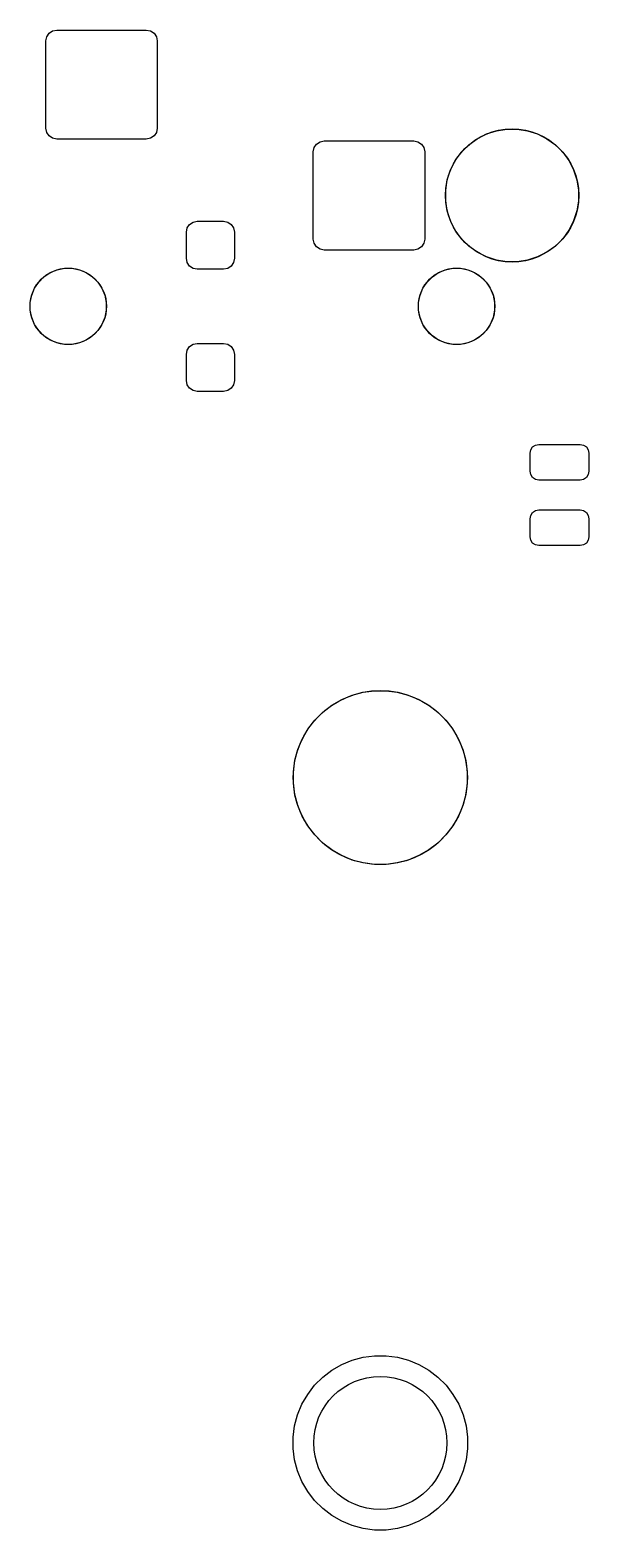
# Model space of a CAD drawing. Header units: millimetres. Extents: x 21 to 415, y -164 to -17.
# Drawn here: x 95.21 to 108, y -164.26 to -129.9 of the extents above; entities that cross this region are included whole.
import ezdxf

# ---------------------------------------------------------------- set-up
doc = ezdxf.new("R2010")
doc.units = ezdxf.units.MM
doc.layers.add('B.Mask', color=4, linetype='CONTINUOUS', true_color=0x02ffee)

msp = doc.modelspace()

# ---------------------------------------------------------------- linework, layer by layer
at = {"layer": 'B.Mask', "linetype": 'CONTINUOUS'}
for p, q in [((95.568875, -130.151875), (95.587905, -130.056204)), ((95.568875, -132.151875), (95.568875, -130.151875)), ((95.587905, -130.056204), (95.642098, -129.975098)), ((95.642098, -129.975098), (95.723204, -129.920905)), ((95.723204, -129.920905), (95.818875, -129.901875)), ((95.818875, -129.901875), (97.868875, -129.901875)), ((97.868875, -129.901875), (97.964546, -129.920905)), ((97.964546, -129.920905), (98.045652, -129.975098)), ((98.045652, -129.975098), (98.099845, -130.056204)), ((98.099845, -130.056204), (98.118875, -130.151875)), ((98.118875, -130.151875), (98.118875, -132.151875)), ((95.587905, -132.247546), (95.568875, -132.151875)), ((95.642098, -132.328652), (95.587905, -132.247546)), ((98.099845, -132.247546), (98.045652, -132.328652)), ((98.118875, -132.151875), (98.099845, -132.247546)), ((105.445065, -132.391599), (105.658283, -132.282959)), ((105.658283, -132.282959), (105.885871, -132.209011)), ((105.885871, -132.209011), (106.122225, -132.171576)), ((106.122225, -132.171576), (106.361525, -132.171576)), ((106.361525, -132.171576), (106.597879, -132.209011)), ((106.597879, -132.209011), (106.825467, -132.282959)), ((106.825467, -132.282959), (107.038685, -132.391599)), ((95.723204, -132.382845), (95.642098, -132.328652)), ((95.818875, -132.401875), (95.723204, -132.382845)), ((97.868875, -132.401875), (95.818875, -132.401875)), ((97.964546, -132.382845), (97.868875, -132.401875)), ((98.045652, -132.328652), (97.964546, -132.382845)), ((101.691875, -132.691875), (101.710905, -132.596204)), ((101.710905, -132.596204), (101.765098, -132.515098)), ((101.765098, -132.515098), (101.846204, -132.460905)), ((101.846204, -132.460905), (101.941875, -132.441875)), ((101.941875, -132.441875), (103.991875, -132.441875)), ((103.991875, -132.441875), (104.087546, -132.460905)), ((104.087546, -132.460905), (104.168652, -132.515098)), ((104.168652, -132.515098), (104.222845, -132.596204)), ((104.222845, -132.596204), (104.241875, -132.691875)), ((105.082256, -132.701467), (105.251467, -132.532256)), ((105.251467, -132.532256), (105.445065, -132.391599)), ((107.038685, -132.391599), (107.232283, -132.532256)), ((107.232283, -132.532256), (107.401494, -132.701467)), ((101.691875, -134.691875), (101.691875, -132.691875)), ((104.241875, -132.691875), (104.241875, -134.691875)), ((104.832959, -133.108283), (104.941599, -132.895065)), ((104.941599, -132.895065), (105.082256, -132.701467)), ((107.401494, -132.701467), (107.542151, -132.895065)), ((107.542151, -132.895065), (107.650791, -133.108283)), ((104.759011, -133.335871), (104.832959, -133.108283)), ((107.650791, -133.108283), (107.724739, -133.335871)), ((104.721576, -133.572225), (104.759011, -133.335871)), ((104.721576, -133.811525), (104.721576, -133.572225)), ((107.724739, -133.335871), (107.762174, -133.572225)), ((107.762174, -133.572225), (107.762174, -133.811525)), ((104.759011, -134.047879), (104.721576, -133.811525)), ((107.762174, -133.811525), (107.724739, -134.047879)), ((98.859473, -134.355098), (98.940579, -134.300905)), ((98.940579, -134.300905), (99.03625, -134.281875)), ((99.03625, -134.281875), (99.63625, -134.281875)), ((99.63625, -134.281875), (99.731921, -134.300905)), ((99.731921, -134.300905), (99.813027, -134.355098)), ((104.832959, -134.275467), (104.759011, -134.047879)), ((104.941599, -134.488685), (104.832959, -134.275467)), ((107.650791, -134.275467), (107.542151, -134.488685)), ((107.724739, -134.047879), (107.650791, -134.275467)), ((98.78625, -134.531875), (98.80528, -134.436204)), ((98.78625, -135.131875), (98.78625, -134.531875)), ((98.80528, -134.436204), (98.859473, -134.355098)), ((99.813027, -134.355098), (99.86722, -134.436204)), ((99.86722, -134.436204), (99.88625, -134.531875)), ((99.88625, -134.531875), (99.88625, -135.131875)), ((101.710905, -134.787546), (101.691875, -134.691875)), ((104.241875, -134.691875), (104.222845, -134.787546)), ((105.082256, -134.682283), (104.941599, -134.488685)), ((105.251467, -134.851494), (105.082256, -134.682283)), ((107.401494, -134.682283), (107.232283, -134.851494)), ((107.542151, -134.488685), (107.401494, -134.682283)), ((101.765098, -134.868652), (101.710905, -134.787546)), ((101.846204, -134.922845), (101.765098, -134.868652)), ((101.941875, -134.941875), (101.846204, -134.922845)), ((103.991875, -134.941875), (101.941875, -134.941875)), ((104.087546, -134.922845), (103.991875, -134.941875)), ((104.168652, -134.868652), (104.087546, -134.922845)), ((104.222845, -134.787546), (104.168652, -134.868652)), ((105.445065, -134.992151), (105.251467, -134.851494)), ((105.658283, -135.100791), (105.445065, -134.992151)), ((107.038685, -134.992151), (106.825467, -135.100791)), ((107.232283, -134.851494), (107.038685, -134.992151)), ((95.827876, -135.394552), (95.99611, -135.361088)), ((95.99611, -135.361088), (96.16764, -135.361088)), ((96.16764, -135.361088), (96.335874, -135.394552)), ((98.80528, -135.227546), (98.78625, -135.131875)), ((98.859473, -135.308652), (98.80528, -135.227546)), ((98.940579, -135.362845), (98.859473, -135.308652)), ((99.03625, -135.381875), (98.940579, -135.362845)), ((99.731921, -135.362845), (99.63625, -135.381875)), ((99.813027, -135.308652), (99.731921, -135.362845)), ((99.86722, -135.227546), (99.813027, -135.308652)), ((99.88625, -135.131875), (99.86722, -135.227546)), ((104.717876, -135.394552), (104.88611, -135.361088)), ((104.88611, -135.361088), (105.05764, -135.361088)), ((105.05764, -135.361088), (105.225874, -135.394552)), ((105.885871, -135.174739), (105.658283, -135.100791)), ((106.122225, -135.212174), (105.885871, -135.174739)), ((106.361525, -135.212174), (106.122225, -135.212174)), ((106.597879, -135.174739), (106.361525, -135.212174)), ((106.825467, -135.100791), (106.597879, -135.174739)), ((95.310194, -135.819403), (95.405491, -135.676781)), ((95.405491, -135.676781), (95.526781, -135.555491)), ((95.526781, -135.555491), (95.669403, -135.460194)), ((95.669403, -135.460194), (95.827876, -135.394552)), ((96.335874, -135.394552), (96.494347, -135.460194)), ((96.494347, -135.460194), (96.636969, -135.555491)), ((96.636969, -135.555491), (96.758259, -135.676781)), ((96.758259, -135.676781), (96.853556, -135.819403)), ((99.63625, -135.381875), (99.03625, -135.381875)), ((104.200194, -135.819403), (104.295491, -135.676781)), ((104.295491, -135.676781), (104.416781, -135.555491)), ((104.416781, -135.555491), (104.559403, -135.460194)), ((104.559403, -135.460194), (104.717876, -135.394552)), ((105.225874, -135.394552), (105.384347, -135.460194)), ((105.384347, -135.460194), (105.526969, -135.555491)), ((105.526969, -135.555491), (105.648259, -135.676781)), ((105.648259, -135.676781), (105.743556, -135.819403)), ((95.211088, -136.14611), (95.244552, -135.977876)), ((95.244552, -135.977876), (95.310194, -135.819403)), ((96.853556, -135.819403), (96.919198, -135.977876)), ((96.919198, -135.977876), (96.952662, -136.14611)), ((104.101088, -136.14611), (104.134552, -135.977876)), ((104.134552, -135.977876), (104.200194, -135.819403)), ((105.743556, -135.819403), (105.809198, -135.977876)), ((105.809198, -135.977876), (105.842662, -136.14611)), ((95.211088, -136.31764), (95.211088, -136.14611)), ((95.244552, -136.485874), (95.211088, -136.31764)), ((96.952662, -136.31764), (96.919198, -136.485874)), ((96.952662, -136.14611), (96.952662, -136.31764)), ((104.101088, -136.31764), (104.101088, -136.14611)), ((104.134552, -136.485874), (104.101088, -136.31764)), ((105.842662, -136.31764), (105.809198, -136.485874)), ((105.842662, -136.14611), (105.842662, -136.31764)), ((95.310194, -136.644347), (95.244552, -136.485874)), ((95.405491, -136.786969), (95.310194, -136.644347)), ((96.853556, -136.644347), (96.758259, -136.786969)), ((96.919198, -136.485874), (96.853556, -136.644347)), ((104.200194, -136.644347), (104.134552, -136.485874)), ((104.295491, -136.786969), (104.200194, -136.644347)), ((105.743556, -136.644347), (105.648259, -136.786969)), ((105.809198, -136.485874), (105.743556, -136.644347)), ((95.526781, -136.908259), (95.405491, -136.786969)), ((95.669403, -137.003556), (95.526781, -136.908259)), ((95.827876, -137.069198), (95.669403, -137.003556)), ((95.99611, -137.102662), (95.827876, -137.069198)), ((96.335874, -137.069198), (96.16764, -137.102662)), ((96.494347, -137.003556), (96.335874, -137.069198)), ((96.636969, -136.908259), (96.494347, -137.003556)), ((96.758259, -136.786969), (96.636969, -136.908259)), ((98.940579, -137.100905), (99.03625, -137.081875)), ((99.03625, -137.081875), (99.63625, -137.081875)), ((99.63625, -137.081875), (99.731921, -137.100905)), ((104.416781, -136.908259), (104.295491, -136.786969)), ((104.559403, -137.003556), (104.416781, -136.908259)), ((104.717876, -137.069198), (104.559403, -137.003556)), ((104.88611, -137.102662), (104.717876, -137.069198)), ((105.225874, -137.069198), (105.05764, -137.102662)), ((105.384347, -137.003556), (105.225874, -137.069198)), ((105.526969, -136.908259), (105.384347, -137.003556)), ((105.648259, -136.786969), (105.526969, -136.908259)), ((96.16764, -137.102662), (95.99611, -137.102662)), ((98.78625, -137.331875), (98.80528, -137.236204)), ((98.78625, -137.931875), (98.78625, -137.331875)), ((98.80528, -137.236204), (98.859473, -137.155098)), ((98.859473, -137.155098), (98.940579, -137.100905)), ((99.731921, -137.100905), (99.813027, -137.155098)), ((99.813027, -137.155098), (99.86722, -137.236204)), ((99.86722, -137.236204), (99.88625, -137.331875)), ((99.88625, -137.331875), (99.88625, -137.931875)), ((105.05764, -137.102662), (104.88611, -137.102662)), ((98.80528, -138.027546), (98.78625, -137.931875)), ((98.859473, -138.108652), (98.80528, -138.027546)), ((98.940579, -138.162845), (98.859473, -138.108652)), ((99.813027, -138.108652), (99.731921, -138.162845)), ((99.86722, -138.027546), (99.813027, -138.108652)), ((99.88625, -137.931875), (99.86722, -138.027546)), ((99.03625, -138.181875), (98.940579, -138.162845)), ((99.63625, -138.181875), (99.03625, -138.181875)), ((99.731921, -138.162845), (99.63625, -138.181875)), ((106.66748, -139.5203), (106.711918, -139.453793)), ((106.711918, -139.453793), (106.778425, -139.409355)), ((106.778425, -139.409355), (106.856875, -139.39375)), ((106.856875, -139.39375), (107.796875, -139.39375)), ((107.796875, -139.39375), (107.875325, -139.409355)), ((107.875325, -139.409355), (107.941832, -139.453793)), ((107.941832, -139.453793), (107.98627, -139.5203)), ((106.651875, -139.59875), (106.66748, -139.5203)), ((106.651875, -140.00875), (106.651875, -139.59875)), ((107.98627, -139.5203), (108.001875, -139.59875)), ((108.001875, -139.59875), (108.001875, -140.00875)), ((106.66748, -140.0872), (106.651875, -140.00875)), ((106.711918, -140.153707), (106.66748, -140.0872)), ((106.778425, -140.198145), (106.711918, -140.153707)), ((107.941832, -140.153707), (107.875325, -140.198145)), ((107.98627, -140.0872), (107.941832, -140.153707)), ((108.001875, -140.00875), (107.98627, -140.0872)), ((106.856875, -140.21375), (106.778425, -140.198145)), ((107.796875, -140.21375), (106.856875, -140.21375)), ((107.875325, -140.198145), (107.796875, -140.21375)), ((106.651875, -141.09875), (106.66748, -141.0203)), ((106.651875, -141.50875), (106.651875, -141.09875)), ((106.66748, -141.0203), (106.711918, -140.953793)), ((106.711918, -140.953793), (106.778425, -140.909355)), ((106.778425, -140.909355), (106.856875, -140.89375)), ((106.856875, -140.89375), (107.796875, -140.89375)), ((107.796875, -140.89375), (107.875325, -140.909355)), ((107.875325, -140.909355), (107.941832, -140.953793)), ((107.941832, -140.953793), (107.98627, -141.0203)), ((107.98627, -141.0203), (108.001875, -141.09875)), ((108.001875, -141.09875), (108.001875, -141.50875)), ((106.66748, -141.5872), (106.651875, -141.50875)), ((108.001875, -141.50875), (107.98627, -141.5872)), ((106.711918, -141.653707), (106.66748, -141.5872)), ((106.778425, -141.698145), (106.711918, -141.653707)), ((106.856875, -141.71375), (106.778425, -141.698145)), ((107.796875, -141.71375), (106.856875, -141.71375)), ((107.875325, -141.698145), (107.796875, -141.71375)), ((107.941832, -141.653707), (107.875325, -141.698145)), ((107.98627, -141.5872), (107.941832, -141.653707)), ((102.117874, -145.369008), (102.343746, -145.2386)), ((102.343746, -145.2386), (102.584707, -145.138791)), ((102.584707, -145.138791), (102.836634, -145.071287)), ((102.836634, -145.071287), (103.095218, -145.037244)), ((103.095218, -145.037244), (103.356032, -145.037244)), ((103.356032, -145.037244), (103.614616, -145.071287)), ((103.614616, -145.071287), (103.866543, -145.138791)), ((103.866543, -145.138791), (104.107504, -145.2386)), ((104.107504, -145.2386), (104.333376, -145.369008)), ((101.726532, -145.712205), (101.910955, -145.527782)), ((101.910955, -145.527782), (102.117874, -145.369008)), ((104.333376, -145.369008), (104.540295, -145.527782)), ((104.540295, -145.527782), (104.724718, -145.712205)), ((101.43735, -146.144996), (101.567758, -145.919124)), ((101.567758, -145.919124), (101.726532, -145.712205)), ((104.724718, -145.712205), (104.883492, -145.919124)), ((104.883492, -145.919124), (105.0139, -146.144996)), ((101.337541, -146.385957), (101.43735, -146.144996)), ((105.0139, -146.144996), (105.113709, -146.385957)), ((101.235994, -146.896468), (101.270037, -146.637884)), ((101.270037, -146.637884), (101.337541, -146.385957)), ((105.113709, -146.385957), (105.181213, -146.637884)), ((105.181213, -146.637884), (105.215256, -146.896468)), ((101.235994, -147.157282), (101.235994, -146.896468)), ((105.215256, -146.896468), (105.215256, -147.157282)), ((101.270037, -147.415866), (101.235994, -147.157282)), ((105.215256, -147.157282), (105.181213, -147.415866)), ((101.337541, -147.667793), (101.270037, -147.415866)), ((101.43735, -147.908754), (101.337541, -147.667793)), ((105.113709, -147.667793), (105.0139, -147.908754)), ((105.181213, -147.415866), (105.113709, -147.667793)), ((101.567758, -148.134626), (101.43735, -147.908754)), ((105.0139, -147.908754), (104.883492, -148.134626)), ((101.726532, -148.341545), (101.567758, -148.134626)), ((101.910955, -148.525968), (101.726532, -148.341545)), ((104.724718, -148.341545), (104.540295, -148.525968)), ((104.883492, -148.134626), (104.724718, -148.341545)), ((102.117874, -148.684742), (101.910955, -148.525968)), ((102.343746, -148.81515), (102.117874, -148.684742)), ((104.333376, -148.684742), (104.107504, -148.81515)), ((104.540295, -148.525968), (104.333376, -148.684742)), ((102.584707, -148.914959), (102.343746, -148.81515)), ((102.836634, -148.982463), (102.584707, -148.914959)), ((103.095218, -149.016506), (102.836634, -148.982463)), ((103.356032, -149.016506), (103.095218, -149.016506)), ((103.614616, -148.982463), (103.356032, -149.016506)), ((103.866543, -148.914959), (103.614616, -148.982463)), ((104.107504, -148.81515), (103.866543, -148.914959)), ((102.341048, -160.47313), (102.582746, -160.373015)), ((102.582746, -160.373015), (102.835444, -160.305304)), ((102.835444, -160.305304), (103.094819, -160.271157)), ((103.094819, -160.271157), (103.356431, -160.271157)), ((103.356431, -160.271157), (103.615806, -160.305304)), ((103.615806, -160.305304), (103.868504, -160.373015)), ((103.868504, -160.373015), (104.110202, -160.47313)), ((101.721945, -160.948183), (101.906933, -160.763195)), ((101.906933, -160.763195), (102.114485, -160.603936)), ((102.114485, -160.603936), (102.341048, -160.47313)), ((104.110202, -160.47313), (104.336765, -160.603936)), ((104.336765, -160.603936), (104.544317, -160.763195)), ((104.544317, -160.763195), (104.729305, -160.948183)), ((101.562686, -161.155735), (101.721945, -160.948183)), ((104.729305, -160.948183), (104.888564, -161.155735)), ((101.331765, -161.623996), (101.43188, -161.382298)), ((101.43188, -161.382298), (101.562686, -161.155735)), ((104.888564, -161.155735), (105.01937, -161.382298)), ((105.01937, -161.382298), (105.119485, -161.623996)), ((101.264054, -161.876694), (101.331765, -161.623996)), ((105.119485, -161.623996), (105.187196, -161.876694)), ((101.229907, -162.136069), (101.264054, -161.876694)), ((101.229907, -162.397681), (101.229907, -162.136069)), ((105.187196, -161.876694), (105.221343, -162.136069)), ((105.221343, -162.136069), (105.221343, -162.397681)), ((101.264054, -162.657056), (101.229907, -162.397681)), ((105.221343, -162.397681), (105.187196, -162.657056)), ((101.331765, -162.909754), (101.264054, -162.657056)), ((105.187196, -162.657056), (105.119485, -162.909754)), ((101.43188, -163.151452), (101.331765, -162.909754)), ((101.562686, -163.378015), (101.43188, -163.151452)), ((105.01937, -163.151452), (104.888564, -163.378015)), ((105.119485, -162.909754), (105.01937, -163.151452)), ((101.721945, -163.585567), (101.562686, -163.378015)), ((104.888564, -163.378015), (104.729305, -163.585567)), ((101.906933, -163.770555), (101.721945, -163.585567)), ((102.114485, -163.929814), (101.906933, -163.770555)), ((104.544317, -163.770555), (104.336765, -163.929814)), ((104.729305, -163.585567), (104.544317, -163.770555)), ((102.341048, -164.06062), (102.114485, -163.929814)), ((102.582746, -164.160735), (102.341048, -164.06062)), ((102.835444, -164.228446), (102.582746, -164.160735)), ((103.094819, -164.262593), (102.835444, -164.228446)), ((103.615806, -164.228446), (103.356431, -164.262593)), ((103.868504, -164.160735), (103.615806, -164.228446)), ((104.110202, -164.06062), (103.868504, -164.160735)), ((104.336765, -163.929814), (104.110202, -164.06062)), ((103.356431, -164.262593), (103.094819, -164.262593))]:
    msp.add_line(p, q, dxfattribs=at)
at = {"layer": 'B.Mask'}
for centre, radius in [((106.241875, -133.691875), 1.525), ((106.241875, -133.691875), 1.524999), ((96.081875, -136.231875), 0.875), ((96.081875, -136.231875), 0.874999), ((104.971875, -136.231875), 0.875), ((104.971875, -136.231875), 0.874999), ((103.225625, -147.026875), 1.9939), ((103.225625, -147.026875), 1.993899), ((103.225625, -162.266875), 1.524), ((103.225625, -162.266875), 1.524)]:
    msp.add_circle(centre, radius, dxfattribs=at)

doc.saveas('drawing.dxf')
